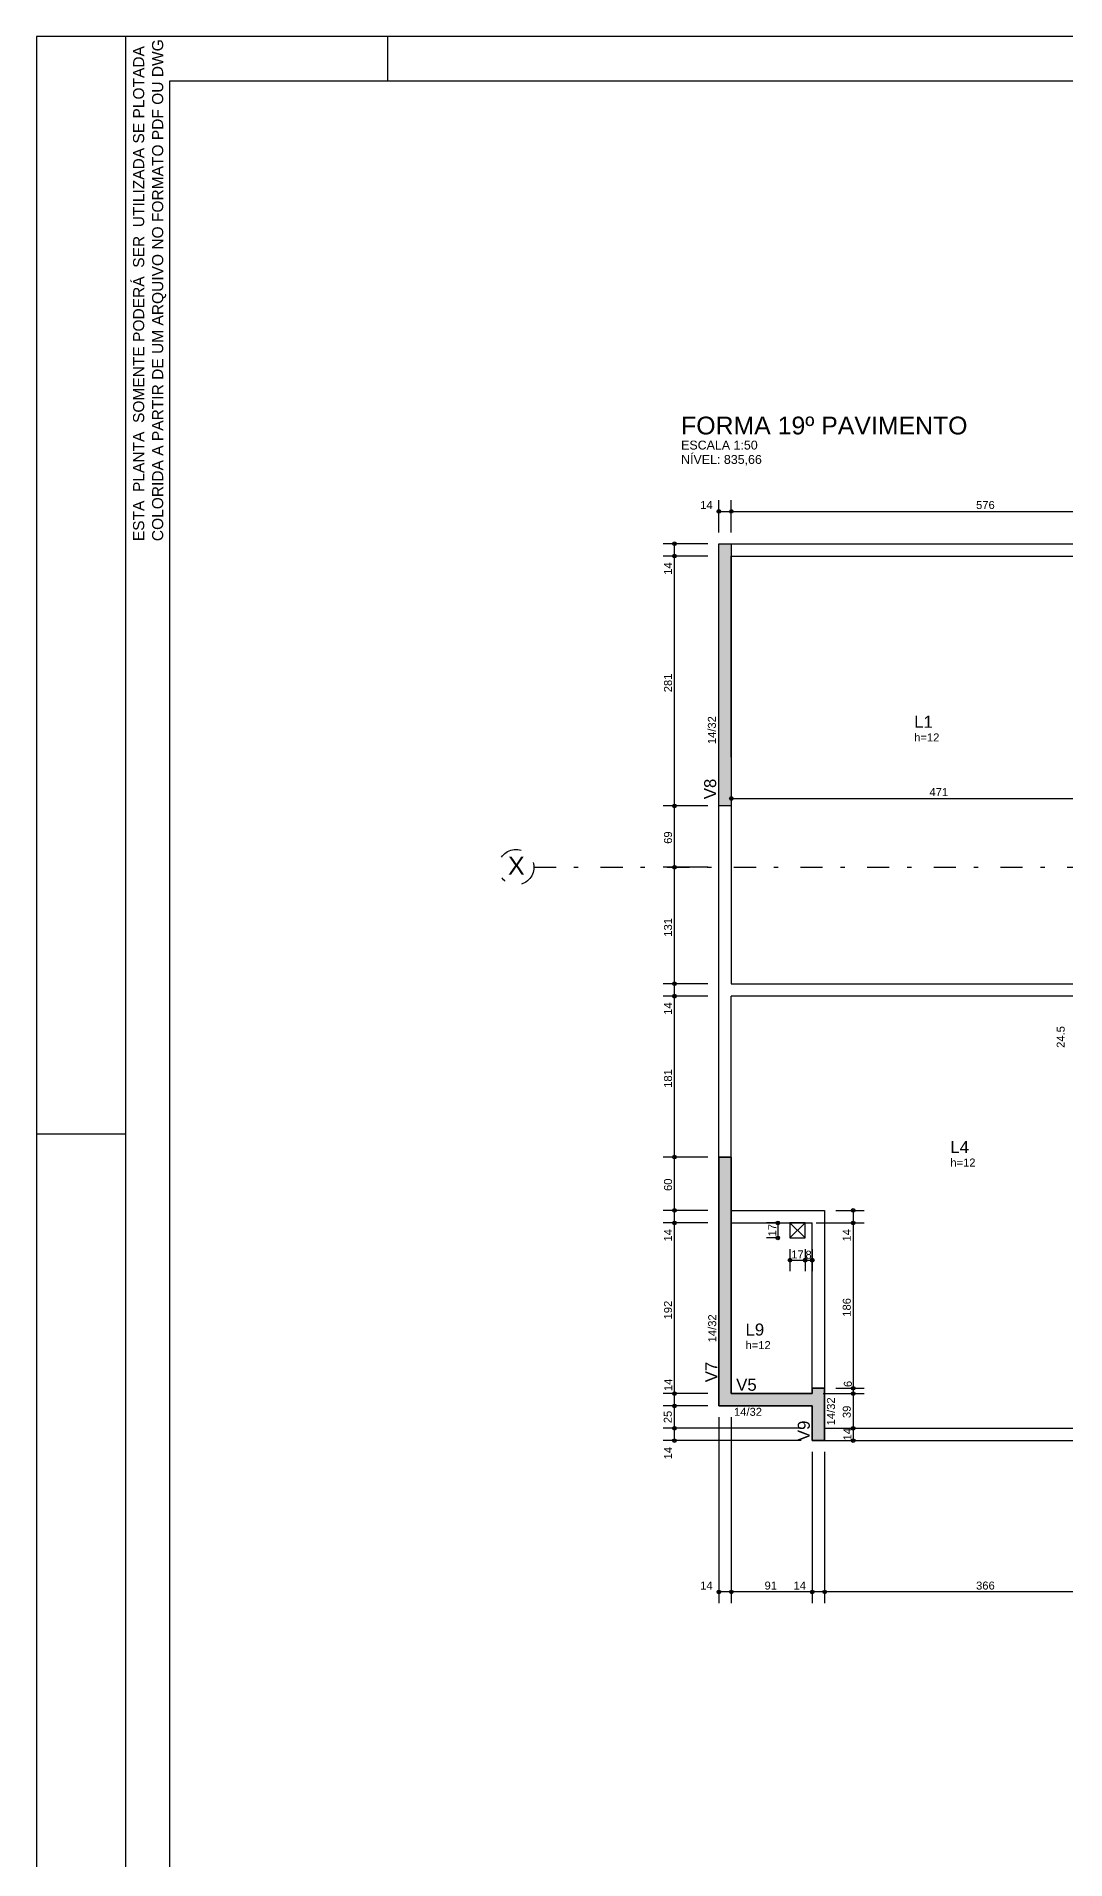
# Model space of a CAD drawing. Extents: x 0 to 119, y 0 to 84.
# Drawn here: x 0 to 23.16, y 43.08 to 84.1 of the extents above; entities that cross this region are included whole.
import ezdxf

# ---------------------------------------------------------------- set-up
doc = ezdxf.new("R2010")
doc.units = 0
doc.header["$MEASUREMENT"] = 0
doc.linetypes.add('ESTILO_TQS_0003', pattern=[1.5, 0.5, -0.4, 0.1, -0.5])
for name, color, linetype in [('10', 252, 'CONTINUOUS'), ('20', 1, 'CONTINUOUS'), ('25', 130, 'CONTINUOUS'), ('3', 7, 'CONTINUOUS'), ('32', 250, 'CONTINUOUS'), ('37', 7, 'CONTINUOUS'), ('38', 7, 'CONTINUOUS'), ('40', 7, 'CONTINUOUS'), ('7', 232, 'CONTINUOUS'), ('9', 8, 'CONTINUOUS')]:
    doc.layers.add(name, color=color, linetype=linetype)
doc.styles.add('TQS_ARIAL', font='arial.ttf')

msp = doc.modelspace()

# ---------------------------------------------------------------- linework, layer by layer
at = {"layer": '10', "color": 252, "linetype": 'Continuous'}
for p, q in [((16.95626, 57.40791), (17.29626, 57.06791)), ((17.29626, 57.40791), (16.95626, 57.06791))]:
    msp.add_line(p, q, dxfattribs=at)
msp.add_lwpolyline([(17.29626, 57.40791), (16.95626, 57.40791), (16.95626, 57.06791), (17.29626, 57.06791), (17.29626, 57.40791)], dxfattribs=at)
at = {"layer": '20', "color": 1, "linetype": 'ESTILO_TQS_0003'}
msp.add_line((11.191788, 65.40791), (46.548788, 65.40791), dxfattribs=at)
msp.add_circle((10.792188, 65.40791), 0.4, dxfattribs=at)
at = {"layer": '25', "color": 130, "linetype": 'Continuous'}
for points in [[(15.63626, 66.787671), (15.35626, 66.787671), (15.35626, 72.68779), (15.63626, 72.68779), (15.63626, 66.787671)], [(15.356259, 58.88791), (15.636259, 58.88791), (15.636259, 53.56803), (17.45626, 53.56803), (17.45626, 53.68791), (17.73626, 53.68791), (17.73626, 52.50791), (17.45626, 52.50791), (17.45626, 53.28803), (15.35626, 53.28803), (15.35626, 58.88791)]]:
    msp.add_lwpolyline(points, dxfattribs=at)
for points in [[(15.63626, 66.787671), (15.35626, 66.787671), (15.35626, 72.68779)], [(15.63626, 66.787671), (15.35626, 72.68779), (15.63626, 72.68779)], [(15.63626, 66.787671), (15.63626, 72.68779), (15.63626, 66.787671)], [(15.356259, 58.88791), (15.636259, 58.88791), (15.35626, 53.28803)], [(15.636259, 58.88791), (15.636259, 53.56803), (15.35626, 53.28803)], [(15.35626, 53.28803), (15.636259, 53.56803), (17.45626, 53.28803)], [(15.636259, 53.56803), (17.45626, 53.56803), (17.45626, 53.28803)], [(17.45626, 53.56803), (17.45626, 53.68791), (17.45626, 52.50791)], [(17.45626, 52.50791), (17.45626, 53.68791), (17.73626, 52.50791)], [(17.45626, 53.68791), (17.73626, 53.68791), (17.73626, 52.50791)], [(17.45626, 53.28803), (17.45626, 53.56803), (17.45626, 52.50791)]]:
    msp.add_solid(points, dxfattribs=at)
at = {"layer": '3', "color": 7, "linetype": 'Continuous'}
for points in [[(15.63626, 66.787671), (15.35626, 66.787671), (15.35626, 72.68779), (15.63626, 72.68779), (15.63626, 66.785287)], [(15.356259, 58.88791), (15.35626, 53.28803), (17.45626, 53.28803), (17.45626, 52.50791), (17.73626, 52.50791), (17.73626, 53.68791), (17.45626, 53.68791), (17.45626, 53.56803), (15.63626, 53.56803), (15.63626, 58.88791), (15.35626, 58.88791)], [(15.35626, 57.40791), (15.35626, 53.28803), (17.45626, 53.28803)]]:
    msp.add_lwpolyline(points, dxfattribs=at)
at = {"layer": '32', "color": 250, "linetype": 'Continuous'}
for p, q in [((15.35626, 72.93779), (15.35626, 73.664557)), ((15.63626, 72.93779), (15.63626, 73.664557)), ((15.63626, 72.93779), (15.63626, 73.664557)), ((15.35626, 73.414557), (15.63626, 73.414557)), ((15.63626, 73.414557), (27.15626, 73.414557)), ((15.10626, 72.68779), (14.105426, 72.68779)), ((14.355426, 72.40779), (14.355426, 72.68779)), ((15.35626, 72.68779), (15.35626, 72.68779)), ((15.35626, 72.68779), (15.35626, 72.68779)), ((15.63626, 72.68779), (15.63626, 72.68779)), ((15.63626, 72.68779), (15.63626, 72.68779)), ((15.10626, 72.40779), (14.105426, 72.40779)), ((15.10626, 72.40779), (14.105426, 72.40779)), ((14.355426, 66.787671), (14.355426, 72.40779)), ((15.35626, 72.40779), (15.35626, 72.40779)), ((15.35626, 72.40779), (15.35626, 72.40779)), ((15.63626, 67.059167), (15.63626, 67.059167)), ((15.63626, 66.955098), (25.056224, 66.955098)), ((15.10626, 66.787671), (14.105426, 66.787671)), ((15.10626, 66.787671), (14.105426, 66.787671)), ((14.355426, 65.40791), (14.355426, 66.787671)), ((15.35626, 66.787671), (15.35626, 66.787671)), ((15.35626, 66.787671), (15.35626, 66.787671)), ((15.63626, 66.809167), (15.63626, 66.705098)), ((15.10626, 65.40791), (14.105426, 65.40791)), ((15.10626, 65.40791), (14.105426, 65.40791)), ((14.355426, 62.78791), (14.355426, 65.40791)), ((15.35626, 65.40791), (15.35626, 65.40791)), ((15.35626, 65.40791), (15.35626, 65.40791)), ((15.10626, 62.78791), (14.105426, 62.78791)), ((15.10626, 62.78791), (14.105426, 62.78791)), ((14.355426, 62.50791), (14.355426, 62.78791)), ((15.35626, 62.78791), (15.35626, 62.78791)), ((15.35626, 62.78791), (15.35626, 62.78791)), ((15.10626, 62.50791), (14.105426, 62.50791)), ((15.10626, 62.50791), (14.105426, 62.50791)), ((14.355426, 58.88791), (14.355426, 62.50791)), ((15.35626, 62.50791), (15.35626, 62.50791)), ((15.35626, 62.50791), (15.35626, 62.50791)), ((15.106259, 58.88791), (14.105426, 58.88791)), ((15.106259, 58.88791), (14.105426, 58.88791)), ((14.355426, 57.68791), (14.355426, 58.88791)), ((15.356259, 58.88791), (15.356259, 58.88791)), ((15.356259, 58.88791), (15.356259, 58.88791)), ((15.10626, 57.68791), (14.105426, 57.68791)), ((15.10626, 57.68791), (14.105426, 57.68791)), ((14.355426, 57.40791), (14.355426, 57.68791)), ((15.35626, 57.68791), (15.35626, 57.68791)), ((15.35626, 57.68791), (15.35626, 57.68791)), ((17.73626, 57.68791), (17.73626, 57.68791)), ((17.98626, 57.68791), (18.628046, 57.68791)), ((18.378046, 57.68791), (18.378046, 57.40791)), ((15.10626, 57.40791), (14.105426, 57.40791)), ((15.10626, 57.40791), (14.105426, 57.40791)), ((14.355426, 53.56803), (14.355426, 57.40791)), ((15.35626, 57.40791), (15.35626, 57.40791)), ((15.35626, 57.40791), (15.35626, 57.40791)), ((16.70626, 57.40791), (16.430506, 57.40791)), ((16.70626, 57.06791), (16.430506, 57.06791)), ((16.680506, 57.40791), (16.680506, 57.06791)), ((16.95626, 57.40791), (16.95626, 57.40791)), ((16.95626, 57.06791), (16.95626, 57.06791)), ((16.95626, 57.06791), (16.95626, 57.06791)), ((17.29626, 57.40791), (17.29626, 57.40791)), ((17.29626, 57.40791), (17.29626, 57.40791)), ((17.29626, 57.06791), (17.29626, 57.06791)), ((17.29626, 57.06791), (17.29626, 57.06791)), ((17.45626, 57.067382), (17.45626, 57.067382)), ((17.54626, 57.40791), (18.628046, 57.40791)), ((17.54626, 57.40791), (18.628046, 57.40791)), ((18.378046, 57.40791), (18.378046, 53.68791)), ((16.95626, 56.81791), (16.95626, 56.318577)), ((17.29626, 56.81791), (17.29626, 56.318577)), ((17.29626, 56.81791), (17.29626, 56.318577)), ((17.45626, 56.817382), (17.45626, 56.318577)), ((16.95626, 56.568577), (17.29626, 56.568577)), ((17.29626, 56.568577), (17.45626, 56.568577)), ((15.10626, 53.56803), (14.105426, 53.56803)), ((15.10626, 53.56803), (14.105426, 53.56803)), ((14.355426, 53.28803), (14.355426, 53.56803)), ((15.35626, 53.56803), (15.35626, 53.56803)), ((15.35626, 53.56803), (15.35626, 53.56803)), ((17.45626, 53.56791), (17.45626, 53.56791)), ((17.45626, 53.56791), (17.45626, 53.56791)), ((17.70626, 53.56791), (18.628046, 53.56791)), ((17.70626, 53.56791), (18.628046, 53.56791)), ((17.73626, 53.68791), (17.73626, 53.68791)), ((17.73626, 53.68791), (17.73626, 53.68791)), ((17.98626, 53.68791), (18.628046, 53.68791)), ((17.98626, 53.68791), (18.628046, 53.68791)), ((18.378046, 53.68791), (18.378046, 53.56791)), ((18.378046, 53.56791), (18.378046, 52.78791)), ((15.10626, 53.28803), (14.105426, 53.28803)), ((15.10626, 53.28803), (14.105426, 53.28803)), ((14.355426, 52.78791), (14.355426, 53.28803)), ((15.35626, 53.28803), (15.35626, 53.28803)), ((15.35626, 53.28803), (15.35626, 53.28803)), ((15.35626, 53.28803), (15.35626, 53.28803)), ((15.35626, 53.03803), (15.35626, 48.853109)), ((15.63626, 53.28803), (15.63626, 53.28803)), ((15.63626, 53.28803), (15.63626, 53.28803)), ((15.63626, 53.03803), (15.63626, 48.853109)), ((15.63626, 53.03803), (15.63626, 48.853109)), ((17.20626, 52.78791), (14.105426, 52.78791)), ((15.012668, 52.78791), (14.105426, 52.78791)), ((17.20626, 52.50791), (14.105426, 52.50791)), ((14.355426, 52.50791), (14.355426, 52.78791)), ((15.262668, 52.78791), (15.262668, 52.78791)), ((17.45626, 52.78791), (17.45626, 52.78791)), ((17.45626, 52.50791), (17.45626, 52.50791)), ((17.45626, 52.50791), (17.45626, 52.50791)), ((17.45626, 52.50791), (17.45626, 52.50791)), ((17.73626, 52.50791), (17.73626, 52.50791)), ((17.73626, 52.50791), (17.73626, 52.50791)), ((18.212358, 52.78791), (18.212358, 52.78791)), ((18.276521, 52.50791), (18.276521, 52.50791)), ((18.339291, 52.78791), (18.339291, 52.78791)), ((18.378046, 52.78791), (18.378046, 52.50791)), ((18.462358, 52.78791), (18.628046, 52.78791)), ((18.526521, 52.50791), (18.628046, 52.50791)), ((18.589291, 52.78791), (18.628046, 52.78791)), ((17.45626, 52.25791), (17.45626, 48.853109)), ((17.45626, 52.25791), (17.45626, 48.853109)), ((17.73626, 52.25791), (17.73626, 48.853109)), ((17.73626, 52.25791), (17.73626, 48.853109)), ((15.63626, 49.103109), (15.35626, 49.103109)), ((17.45626, 49.103109), (15.63626, 49.103109)), ((17.73626, 49.103109), (17.45626, 49.103109)), ((25.05626, 49.103109), (17.73626, 49.103109))]:
    msp.add_line(p, q, dxfattribs=at)
for centre, radius in [((15.35626, 73.414557), 0.041625), ((15.35626, 73.414557), 0.02075), ((15.63626, 73.414557), 0.041625), ((15.63626, 73.414557), 0.041625), ((15.63626, 73.414557), 0.02075), ((15.63626, 73.414557), 0.02075), ((14.355426, 72.68779), 0.041625), ((14.355426, 72.68779), 0.02075), ((14.355426, 72.40779), 0.041625), ((14.355426, 72.40779), 0.041625), ((14.355426, 72.40779), 0.02075), ((14.355426, 72.40779), 0.02075), ((15.63626, 66.955098), 0.041625), ((15.63626, 66.955098), 0.02075), ((14.355426, 66.787671), 0.041625), ((14.355426, 66.787671), 0.041625), ((14.355426, 66.787671), 0.02075), ((14.355426, 66.787671), 0.02075), ((14.355426, 65.40791), 0.041625), ((14.355426, 65.40791), 0.041625), ((14.355426, 65.40791), 0.02075), ((14.355426, 65.40791), 0.02075), ((14.355426, 62.78791), 0.041625), ((14.355426, 62.78791), 0.041625), ((14.355426, 62.78791), 0.02075), ((14.355426, 62.78791), 0.02075), ((14.355426, 62.50791), 0.041625), ((14.355426, 62.50791), 0.041625), ((14.355426, 62.50791), 0.02075), ((14.355426, 62.50791), 0.02075), ((14.355426, 58.88791), 0.041625), ((14.355426, 58.88791), 0.041625), ((14.355426, 58.88791), 0.02075), ((14.355426, 58.88791), 0.02075), ((14.355426, 57.68791), 0.041625), ((14.355426, 57.68791), 0.041625), ((14.355426, 57.40791), 0.041625), ((14.355426, 57.40791), 0.041625), ((14.355426, 57.68791), 0.02075), ((14.355426, 57.68791), 0.02075), ((14.355426, 57.40791), 0.02075), ((14.355426, 57.40791), 0.02075), ((16.680506, 57.40791), 0.041625), ((16.680506, 57.40791), 0.02075), ((18.378046, 57.68791), 0.041625), ((18.378046, 57.40791), 0.041625), ((18.378046, 57.40791), 0.041625), ((18.378046, 57.68791), 0.02075), ((18.378046, 57.40791), 0.02075), ((18.378046, 57.40791), 0.02075), ((16.680506, 57.06791), 0.041625), ((16.680506, 57.06791), 0.02075), ((16.95626, 56.568577), 0.041625), ((17.29626, 56.568577), 0.041625), ((17.29626, 56.568577), 0.041625), ((17.45626, 56.568577), 0.041625), ((16.95626, 56.568577), 0.02075), ((17.29626, 56.568577), 0.02075), ((17.29626, 56.568577), 0.02075), ((17.45626, 56.568577), 0.02075), ((14.355426, 53.56803), 0.041625), ((14.355426, 53.56803), 0.041625), ((14.355426, 53.28803), 0.041625), ((14.355426, 53.28803), 0.041625), ((14.355426, 53.56803), 0.02075), ((14.355426, 53.56803), 0.02075), ((18.378046, 53.68791), 0.041625), ((18.378046, 53.68791), 0.041625), ((18.378046, 53.56791), 0.041625), ((18.378046, 53.56791), 0.041625), ((18.378046, 53.68791), 0.02075), ((18.378046, 53.68791), 0.02075), ((18.378046, 53.56791), 0.02075), ((18.378046, 53.56791), 0.02075), ((14.355426, 53.28803), 0.02075), ((14.355426, 53.28803), 0.02075), ((14.355426, 52.78791), 0.041625), ((14.355426, 52.78791), 0.041625), ((14.355426, 52.50791), 0.041625), ((14.355426, 52.78791), 0.02075), ((14.355426, 52.78791), 0.02075), ((14.355426, 52.50791), 0.02075), ((18.378046, 52.78791), 0.041625), ((18.378046, 52.78791), 0.041625), ((18.378046, 52.50791), 0.041625), ((18.378046, 52.78791), 0.02075), ((18.378046, 52.78791), 0.02075), ((18.378046, 52.50791), 0.02075), ((15.35626, 49.103109), 0.041625), ((15.35626, 49.103109), 0.02075), ((15.63626, 49.103109), 0.041625), ((15.63626, 49.103109), 0.041625), ((15.63626, 49.103109), 0.02075), ((15.63626, 49.103109), 0.02075), ((17.45626, 49.103109), 0.041625), ((17.45626, 49.103109), 0.041625), ((17.45626, 49.103109), 0.02075), ((17.45626, 49.103109), 0.02075), ((17.73626, 49.103109), 0.041625), ((17.73626, 49.103109), 0.041625), ((17.73626, 49.103109), 0.02075), ((17.73626, 49.103109), 0.02075)]:
    msp.add_circle(centre, radius, dxfattribs=at)
at = {"layer": '40', "linetype": 'Continuous'}
for p, q in [((118.9, 84.099998), (0, 84.100001)), ((0, 84.100001), (0, 0)), ((2, 84.100001), (2, 0)), ((2, 84.099999), (2, 83.099999)), ((7.9, 84.099999), (7.9, 83.099999)), ((2, 59.400001), (0, 59.400001))]:
    msp.add_line(p, q, dxfattribs=at)
at = {"layer": '7', "color": 232, "linetype": 'Continuous'}
for p, q in [((3, 0.999999), (3, 83.100001)), ((3, 83.100001), (117.9, 83.099998))]:
    msp.add_line(p, q, dxfattribs=at)
at = {"layer": '9', "color": 8, "linetype": 'Continuous'}
for p, q in [((15.35626, 72.40779), (15.35626, 72.68779)), ((15.35626, 72.68779), (23.53626, 72.68779)), ((15.35626, 57.68791), (15.35626, 72.68779)), ((15.63626, 72.40779), (27.75626, 72.40779)), ((15.63626, 62.78791), (25.05626, 62.78791)), ((15.63626, 57.68791), (15.63626, 62.50791)), ((15.35626, 57.68791), (15.35626, 57.40791)), ((15.35626, 57.68791), (15.35626, 57.40791)), ((15.636259, 57.40791), (17.45626, 57.40791)), ((15.636259, 57.40791), (17.45626, 57.40791)), ((17.45626, 53.56803), (17.45626, 57.40791)), ((17.45626, 53.56803), (17.45626, 57.40791)), ((17.73626, 52.78791), (25.05626, 52.78791))]:
    msp.add_line(p, q, dxfattribs=at)
for points in [[(15.63626, 67.887828), (15.63626, 72.40779), (15.63626, 62.78791)], [(25.33626, 57.50791), (25.05626, 57.50791), (25.05626, 62.50791), (15.63626, 62.50791)], [(15.63626, 57.68791), (17.73626, 57.68791), (17.73626, 57.40791)], [(15.63626, 57.68791), (17.73626, 57.68791), (17.73626, 57.40791)], [(17.45626, 57.68791), (17.73626, 57.68791), (17.73626, 52.78791)], [(17.45626, 57.68791), (17.73626, 57.68791), (17.73626, 52.78791)], [(17.73626, 52.50791), (17.45626, 52.50791), (17.45626, 53.28803)], [(17.73626, 52.50791), (17.45626, 52.50791), (17.45626, 53.28803)], [(17.45626, 52.78791), (17.45626, 52.50791), (25.33626, 52.50791), (25.33626, 52.78791)]]:
    msp.add_lwpolyline(points, dxfattribs=at)

# ---------------------------------------------------------------- texts
at = {"layer": '20', "color": 1, "linetype": 'ESTILO_TQS_0003', "style": 'TQS_ARIAL'}
msp.add_text('  X', height=0.4, dxfattribs=at).set_placement((10.302073, 65.24292))
at = {"layer": '3', "color": 7, "linetype": 'Continuous', "style": 'TQS_ARIAL'}
for s, height, p in [('FORMA 19º PAVIMENTO', 0.4, (14.506316, 75.146757)), ('ESCALA 1:50', 0.2, (14.506316, 74.806757)), ('NÍVEL: 835,66', 0.2, (14.506316, 74.483447))]:
    msp.add_text(s, height=height, dxfattribs=at).set_placement(p)
at = {"layer": '32', "color": 250, "linetype": 'Continuous', "style": 'TQS_ARIAL'}
for s, p in [('14', (14.93626, 73.468557)), ('576', (21.14426, 73.468557)), ('471', (20.094242, 67.009098)), ('17', (16.985236, 56.607374)), ('8', (17.304597, 56.601119)), ('14', (14.93626, 49.157109)), ('91', (16.38426, 49.157109)), ('14', (17.03626, 49.157109)), ('366', (21.14426, 49.157109))]:
    msp.add_text(s, height=0.18, dxfattribs=at).set_placement(p)
for s, p in [('14', (14.301426, 71.98779)), ('281', (14.301426, 69.345731)), ('69', (14.301426, 65.93579)), ('131', (14.301426, 63.84591)), ('14', (14.301426, 62.08791)), ('24.5', (23.138141, 61.344471)), ('181', (14.301426, 60.44591)), ('60', (14.301426, 58.12591)), ('14', (14.301426, 56.98791)), ('17', (16.647987, 57.103451)), ('14', (18.324046, 56.98791)), ('192', (14.301426, 55.23597)), ('186', (18.324046, 55.29591)), ('14', (14.307797, 53.621379)), ('6', (18.34851, 53.712956)), ('25', (14.296196, 52.900978)), ('39', (18.324046, 53.01591)), ('14', (18.338079, 52.513232)), ('14', (14.301426, 52.08791))]:
    msp.add_text(s, height=0.18, rotation=90, dxfattribs=at).set_placement(p)
at = {"layer": '37', "color": 7, "linetype": 'Continuous', "style": 'TQS_ARIAL'}
for s, height, p in [('14/32', 0.18, (15.288717, 68.178259)), ('V8', 0.27, (15.295041, 66.939715)), ('14/32', 0.18, (15.295591, 54.720333)), ('V7', 0.27, (15.320604, 53.82171)), ('14/32', 0.18, (17.968122, 52.85211)), ('V9', 0.27, (17.401779, 52.496931))]:
    msp.add_text(s, height=height, rotation=90, dxfattribs=at).set_placement(p)
for s, height, p in [('V5', 0.27, (15.746011, 53.63074)), ('14/32', 0.18, (15.696753, 53.066969))]:
    msp.add_text(s, height=height, dxfattribs=at).set_placement(p)
at = {"layer": '38', "color": 7, "linetype": 'Continuous', "style": 'TQS_ARIAL'}
for s, height, p in [('L1', 0.27, (19.751553, 68.545581)), ('h=12', 0.18, (19.751553, 68.239581)), ('L4', 0.27, (20.565229, 58.980433)), ('h=12', 0.18, (20.565229, 58.674433)), ('L9', 0.27, (15.956092, 54.8723)), ('h=12', 0.18, (15.956092, 54.5663))]:
    msp.add_text(s, height=height, dxfattribs=at).set_placement(p)
at = {"layer": '40', "linetype": 'Continuous', "style": 'TQS_ARIAL'}
for s, p in [('ESTA  PLANTA  SOMENTE PODERÁ  SER  UTILIZADA SE PLOTADA ', (2.424295, 72.74511)), ('COLORIDA A PARTIR DE UM ARQUIVO NO FORMATO PDF OU DWG', (2.851792, 72.74511))]:
    msp.add_text(s, height=0.25, rotation=90, dxfattribs=at).set_placement(p)

doc.saveas('drawing.dxf')
